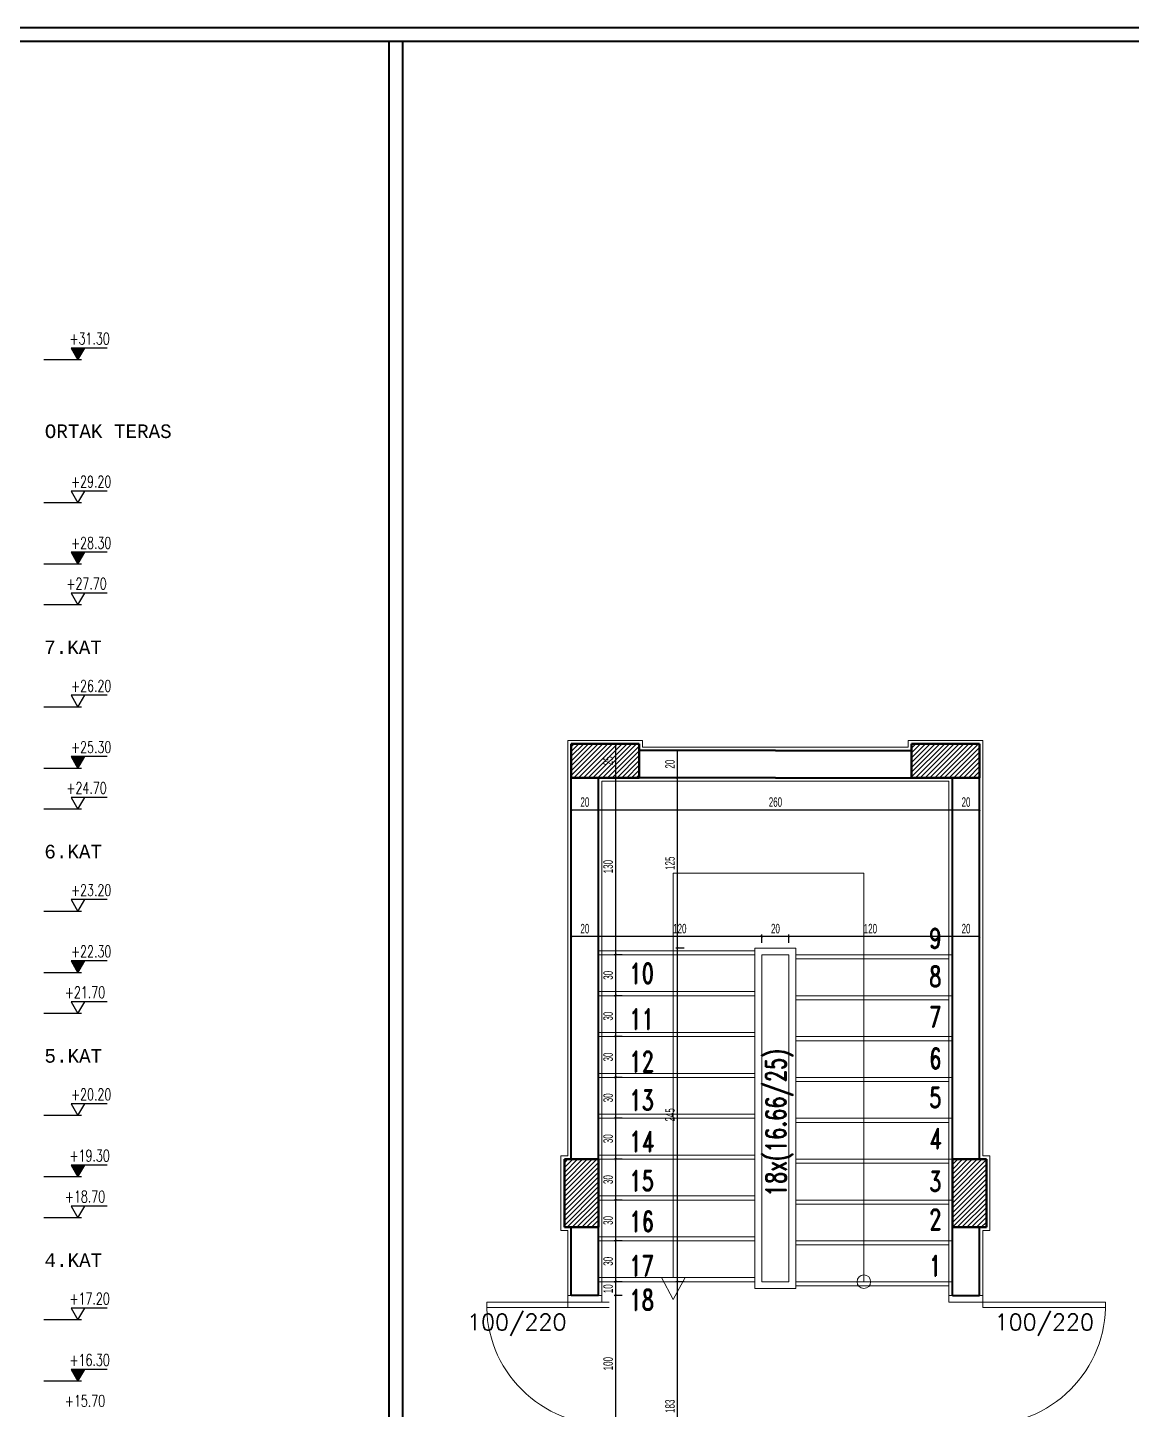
# Model space of a CAD drawing. Header units: inches. Extents: x -7543 to -822, y 102837 to 190349.
# Drawn here: x -823.405 to -823.0806, y 102837.0336 to 102837.4395 of the extents above; entities that cross this region are included whole.
import ezdxf
from ezdxf.enums import TextEntityAlignment as Align

# ---------------------------------------------------------------- set-up
doc = ezdxf.new("R2010")
doc.units = ezdxf.units.IN
doc.header["$MEASUREMENT"] = 0
doc.linetypes.add('ACAD_ISO07W100', pattern=[3, 0, -3])
for name, color, linetype, lineweight, true_color in [('DUVAR', 7, 'Continuous', 35, 0xfc4642), ('KAPI', 7, 'Continuous', 18, 0xffb360), ('MERDİVEN', 7, 'Continuous', 20, 0x16c244)]:
    doc.layers.add(name, color=color, linetype=linetype, lineweight=lineweight, true_color=true_color)
for name, color, linetype, lineweight in [('ICOL', 55, 'Continuous', 25), ('KOLON', 2, 'Continuous', 40), ('SIVA', 150, 'Continuous', 15), ('TARAMA', 8, 'Continuous', 25), ('YAZI', 7, 'Continuous', 25)]:
    doc.layers.add(name, color=color, linetype=linetype, lineweight=lineweight)
doc.styles.add('ISIM', font='monos.ttf', dxfattribs={"width": 1.1, "height": 200})
doc.styles.add('KAPı-PEN', font='simplex.shx', dxfattribs={"width": 0.7, "height": 10})
doc.styles.add('st1', font='romandtw.shx', dxfattribs={"width": 0.7, "height": 40})
doc.styles.add('TXTX', font='TXTX')
doc.styles.add('özgür', font='arial.ttf', dxfattribs={"width": 0.6})

# ---------------------------------------------------------------- blocks, each defined once
blk = doc.blocks.new('öz sol')
at = {"layer": 'ICOL'}
blk.add_line((0, -9.666845521113714), (0, 2.5), dxfattribs=at)
at = {"layer": 'ICOL', "linetype": 'ByBlock', "const_width": 0.4724999999999966}
blk.add_lwpolyline([(1.574999999999989, 1.574999999999988), (-1.574999999999989, -1.574999999999988)], dxfattribs=at)
blk = doc.blocks.new('öz1')
at = {"layer": 'ICOL'}
blk.add_blockref('öz sol', (0, 9.666845521113714), dxfattribs=at)

msp = doc.modelspace()

# ---------------------------------------------------------------- hatches: boundary and pattern name
at = {"layer": 'ICOL'}
for points in [[(-823.3921702077739, 102837.3453508459), (-823.3881702077739, 102837.3453508459), (-823.3901702077738, 102837.3418867443)], [(-823.3921702077739, 102837.285350846), (-823.3881702077739, 102837.285350846), (-823.3901702077738, 102837.2818867443)], [(-823.3921702077739, 102837.225350846), (-823.3881702077739, 102837.225350846), (-823.3901702077738, 102837.2218867443)], [(-823.3921702077739, 102837.165350846), (-823.3881702077739, 102837.165350846), (-823.3901702077738, 102837.1618867443)], [(-823.3921702077739, 102837.1053508459), (-823.3881702077739, 102837.1053508459), (-823.3901702077738, 102837.1018867443)], [(-823.3921702077739, 102837.0453508459), (-823.3881702077739, 102837.0453508459), (-823.3901702077738, 102837.0418867443)]]:
    msp.add_hatch(color=2, dxfattribs=at).paths.add_polyline_path(points)

# ---------------------------------------------------------------- linework, layer by layer
at = {"layer": 'DUVAR'}
for p, q in [((-837.605065430626, 102837.4394633096), (-821.9895550628707, 102837.4394633096)), ((-837.601065430626, 102837.4354633095), (-821.9935550628708, 102837.4354633095)), ((-823.2987403018993, 102836.6690845899), (-823.2987403018993, 102837.4354633095)), ((-823.2947403018993, 102836.6690845899), (-823.2947403018993, 102837.4354633095)), ((-823.1852460730585, 102837.2271107203), (-823.2252460730585, 102837.2271107203)), ((-823.1852460730585, 102837.2271107203), (-823.1452460730584, 102837.2271107203)), ((-823.1252460730584, 102837.1071107203), (-823.1252460730584, 102837.2231107203)), ((-823.2452460730585, 102837.1071107203), (-823.2452460730585, 102837.2191107203)), ((-823.1852460730585, 102837.2191107203), (-823.2372460730585, 102837.2191107203)), ((-823.2372460730585, 102837.0671107203), (-823.2372460730585, 102837.2191107203)), ((-823.1852460730585, 102837.2191107203), (-823.1332460730584, 102837.2191107203)), ((-823.1332460730584, 102837.0671107203), (-823.1332460730584, 102837.2191107203)), ((-823.2452460730585, 102837.0671107203), (-823.2452460730585, 102837.0871107203)), ((-823.1252460730584, 102837.0671107203), (-823.1252460730584, 102837.0871107203)), ((-823.2372460730585, 102837.0671107203), (-823.2452460730585, 102837.0671107203)), ((-823.1332460730584, 102837.0671107203), (-823.1252460730584, 102837.0671107203))]:
    msp.add_line(p, q, dxfattribs=at)
at = {"layer": 'ICOL', "color": 2}
for p, q in [((-823.3921702077739, 102837.3453508459), (-823.3901702077738, 102837.3418867443)), ((-823.3815565844268, 102837.3453508459), (-823.3921702077739, 102837.3453508459)), ((-823.3901702077738, 102837.3418867443), (-823.3881702077739, 102837.3453508459)), ((-823.3891702077739, 102837.3418867443), (-823.400170207774, 102837.3418867443)), ((-823.3921702077739, 102837.3033508459), (-823.3901702077738, 102837.2998867443)), ((-823.3815565844268, 102837.3033508459), (-823.3921702077739, 102837.3033508459)), ((-823.3901702077738, 102837.2998867443), (-823.3881702077739, 102837.3033508459)), ((-823.3891702077739, 102837.2998867443), (-823.400170207774, 102837.2998867443)), ((-823.3921702077739, 102837.285350846), (-823.3901702077738, 102837.2818867443)), ((-823.3815565844268, 102837.285350846), (-823.3921702077739, 102837.285350846)), ((-823.3901702077738, 102837.2818867443), (-823.3881702077739, 102837.285350846)), ((-823.3891702077739, 102837.2818867443), (-823.400170207774, 102837.2818867443)), ((-823.3815565844268, 102837.2733508459), (-823.3921702077739, 102837.2733508459)), ((-823.3921702077739, 102837.2733508459), (-823.3901702077738, 102837.2698867443)), ((-823.3901702077738, 102837.2698867443), (-823.3881702077739, 102837.2733508459)), ((-823.3891702077739, 102837.2698867443), (-823.400170207774, 102837.2698867443)), ((-823.3921702077739, 102837.243350846), (-823.3901702077738, 102837.2398867443)), ((-823.3815565844268, 102837.243350846), (-823.3921702077739, 102837.243350846)), ((-823.3901702077738, 102837.2398867443), (-823.3881702077739, 102837.243350846)), ((-823.3891702077739, 102837.2398867443), (-823.400170207774, 102837.2398867443)), ((-823.3891702077739, 102837.2218867443), (-823.400170207774, 102837.2218867443)), ((-823.3921702077739, 102837.225350846), (-823.3901702077738, 102837.2218867443)), ((-823.3815565844268, 102837.225350846), (-823.3921702077739, 102837.225350846)), ((-823.3901702077738, 102837.2218867443), (-823.3881702077739, 102837.225350846)), ((-823.3891702077739, 102837.2098867443), (-823.400170207774, 102837.2098867443)), ((-823.3815565844268, 102837.213350846), (-823.3921702077739, 102837.213350846)), ((-823.3921702077739, 102837.213350846), (-823.3901702077738, 102837.2098867443)), ((-823.3901702077738, 102837.2098867443), (-823.3881702077739, 102837.213350846)), ((-823.3921702077739, 102837.183350846), (-823.3901702077738, 102837.1798867443)), ((-823.3815565844268, 102837.183350846), (-823.3921702077739, 102837.183350846)), ((-823.3901702077738, 102837.1798867443), (-823.3881702077739, 102837.183350846)), ((-823.3891702077739, 102837.1798867443), (-823.400170207774, 102837.1798867443)), ((-823.3921702077739, 102837.165350846), (-823.3901702077738, 102837.1618867443)), ((-823.3815565844268, 102837.165350846), (-823.3921702077739, 102837.165350846)), ((-823.3901702077738, 102837.1618867443), (-823.3881702077739, 102837.165350846)), ((-823.3891702077739, 102837.1618867443), (-823.400170207774, 102837.1618867443)), ((-823.3815565844268, 102837.153350846), (-823.3921702077739, 102837.153350846)), ((-823.3921702077739, 102837.153350846), (-823.3901702077738, 102837.1498867443)), ((-823.3901702077738, 102837.1498867443), (-823.3881702077739, 102837.153350846)), ((-823.3891702077739, 102837.1498867443), (-823.400170207774, 102837.1498867443)), ((-823.3921702077739, 102837.123350846), (-823.3901702077738, 102837.1198867443)), ((-823.3815565844268, 102837.123350846), (-823.3921702077739, 102837.123350846)), ((-823.3901702077738, 102837.1198867443), (-823.3881702077739, 102837.123350846)), ((-823.3891702077739, 102837.1198867443), (-823.400170207774, 102837.1198867443)), ((-823.3921702077739, 102837.1053508459), (-823.3901702077738, 102837.1018867443)), ((-823.3815565844268, 102837.1053508459), (-823.3921702077739, 102837.1053508459)), ((-823.3901702077738, 102837.1018867443), (-823.3881702077739, 102837.1053508459)), ((-823.3891702077739, 102837.1018867443), (-823.400170207774, 102837.1018867443)), ((-823.3815565844268, 102837.0933508459), (-823.3921702077739, 102837.0933508459)), ((-823.3921702077739, 102837.0933508459), (-823.3901702077738, 102837.0898867443)), ((-823.3901702077738, 102837.0898867443), (-823.3881702077739, 102837.0933508459)), ((-823.3891702077739, 102837.0898867443), (-823.400170207774, 102837.0898867443)), ((-823.3921702077739, 102837.0633508459), (-823.3901702077738, 102837.0598867443)), ((-823.3815565844268, 102837.0633508459), (-823.3921702077739, 102837.0633508459)), ((-823.3901702077738, 102837.0598867443), (-823.3881702077739, 102837.0633508459)), ((-823.3891702077739, 102837.0598867443), (-823.400170207774, 102837.0598867443)), ((-823.3921702077739, 102837.0453508459), (-823.3901702077738, 102837.0418867443)), ((-823.3815565844268, 102837.0453508459), (-823.3921702077739, 102837.0453508459)), ((-823.3901702077738, 102837.0418867443), (-823.3881702077739, 102837.0453508459)), ((-823.3891702077739, 102837.0418867443), (-823.400170207774, 102837.0418867443))]:
    msp.add_line(p, q, dxfattribs=at)
at = {"layer": 'ICOL'}
for p, q in [((-823.2321502068239, 102837.2193107203), (-823.2321502068239, 102837.2289107203)), ((-823.21396589786, 102837.2193107203), (-823.21396589786, 102837.2269107203)), ((-823.2321502068239, 102837.1673107203), (-823.2321502068239, 102837.2189107203)), ((-823.21396589786, 102837.1693107203), (-823.21396589786, 102837.2189107203)), ((-823.2450460730585, 102837.2097432042), (-823.2374460730585, 102837.2097432042)), ((-823.2370460730585, 102837.2097432042), (-823.1334460730585, 102837.2097432042)), ((-823.1330460730585, 102837.2097432042), (-823.1254460730585, 102837.2097432042)), ((-823.2450460730585, 102837.1725661835), (-823.2374460730585, 102837.1725661835)), ((-823.2370460730585, 102837.1725661835), (-823.1894460730584, 102837.1725661835)), ((-823.21396589786, 102837.0713107203), (-823.21396589786, 102837.1689107203)), ((-823.1890460730585, 102837.1725661835), (-823.1814460730585, 102837.1725661835)), ((-823.1810460730585, 102837.1725661835), (-823.1334460730585, 102837.1725661835)), ((-823.1330460730585, 102837.1725661835), (-823.1254460730585, 102837.1725661835)), ((-823.2321502068239, 102837.1553107203), (-823.2321502068239, 102837.1669107203)), ((-823.2321502068239, 102837.1433107203), (-823.2321502068239, 102837.1549107203)), ((-823.2321502068239, 102837.1313107203), (-823.2321502068239, 102837.1429107203)), ((-823.2321502068239, 102837.1193107203), (-823.2321502068239, 102837.1309107203)), ((-823.2321502068239, 102837.1073107203), (-823.2321502068239, 102837.1189107203)), ((-823.2321502068239, 102837.0953107203), (-823.2321502068239, 102837.1069107203)), ((-823.2321502068239, 102837.0833107203), (-823.2321502068239, 102837.0949107203)), ((-823.2321502068239, 102837.0713107203), (-823.2321502068239, 102837.0829107203)), ((-823.2321502068239, 102837.0673107203), (-823.2321502068239, 102837.0709107203)), ((-823.21396589786, 102836.9983107203), (-823.21396589786, 102837.0709107203)), ((-823.2321502068239, 102837.0273107203), (-823.2321502068239, 102837.0669107203))]:
    msp.add_line(p, q, dxfattribs=at)
at = {"layer": 'KAPI'}
for p, q in [((-823.2700764210001, 102837.0635107203), (-823.2700764210001, 102837.0651107203)), ((-823.234076421, 102837.0651107203), (-823.2700764210001, 102837.0651107203)), ((-823.234076421, 102837.0635107203), (-823.2700764210001, 102837.0635107203)), ((-823.2462460730585, 102837.0671107203), (-823.2462460730585, 102837.0651107203)), ((-823.2462460730585, 102837.0671107203), (-823.2362460730585, 102837.0671107203)), ((-823.2462460730585, 102837.0651107203), (-823.2462460730585, 102837.0635107203)), ((-823.2362460730585, 102837.0651107203), (-823.2462460730585, 102837.0651107203)), ((-823.2362460730585, 102837.0651107203), (-823.2362460730585, 102837.0671107203)), ((-823.1342460730584, 102837.0651107203), (-823.1342460730584, 102837.0671107203)), ((-823.1242460730584, 102837.0671107203), (-823.1342460730584, 102837.0671107203)), ((-823.1342460730585, 102837.0651107203), (-823.1342460730585, 102837.0671107203)), ((-823.1242460730584, 102837.0671107203), (-823.1342460730585, 102837.0671107203)), ((-823.1342460730584, 102837.0651107203), (-823.1242460730584, 102837.0651107203)), ((-823.1342460730585, 102837.0651107203), (-823.1242460730584, 102837.0651107203)), ((-823.1242460730584, 102837.0671107203), (-823.1242460730584, 102837.0651107203)), ((-823.1242460730584, 102837.0671107203), (-823.1242460730584, 102837.0651107203)), ((-823.1242460730584, 102837.0651107203), (-823.1242460730584, 102837.0635107203)), ((-823.1242460730584, 102837.0651107203), (-823.0882460730585, 102837.0651107203)), ((-823.1242460730584, 102837.0651107203), (-823.1242460730584, 102837.0635107203)), ((-823.1242460730584, 102837.0651107203), (-823.0882460730585, 102837.0651107203)), ((-823.1242460730584, 102837.0635107203), (-823.0882460730585, 102837.0635107203)), ((-823.1242460730584, 102837.0635107203), (-823.0882460730585, 102837.0635107203)), ((-823.0882460730585, 102837.0635107203), (-823.0882460730585, 102837.0651107203)), ((-823.0882460730585, 102837.0635107203), (-823.0882460730585, 102837.0651107203))]:
    msp.add_line(p, q, dxfattribs=at)
for centre, start, end in [((-823.2348764210001, 102837.0643107203), 178.6980473996314, 271.3019526717086), ((-823.1234460730584, 102837.0643107203), 268.6980473282914, 1.301952600368629), ((-823.1234460730585, 102837.0643107203), 268.6980473282914, 1.301952600368629)]:
    msp.add_arc(centre, 0.03520908973546463, start, end, dxfattribs=at)
at = {"layer": 'KOLON'}
for p, q in [((-823.2252460730585, 102837.2291107203), (-823.2452460730585, 102837.2291107203)), ((-823.2452460730585, 102837.2291107203), (-823.2452460730585, 102837.2191107203)), ((-823.2252460730585, 102837.2191107203), (-823.2252460730585, 102837.2291107203)), ((-823.1452460730584, 102837.2291107203), (-823.1252460730584, 102837.2291107203)), ((-823.1452460730584, 102837.2191107203), (-823.1452460730584, 102837.2291107203)), ((-823.1252460730584, 102837.2291107203), (-823.1252460730584, 102837.2191107203)), ((-823.2452460730585, 102837.2191107203), (-823.2252460730585, 102837.2191107203)), ((-823.1252460730584, 102837.2191107203), (-823.1452460730584, 102837.2191107203)), ((-823.2472460730585, 102837.1071107203), (-823.2472460730585, 102837.0871107203)), ((-823.2372460730585, 102837.1071107203), (-823.2472460730585, 102837.1071107203)), ((-823.2372460730585, 102837.0871107203), (-823.2372460730585, 102837.1071107203)), ((-823.1332460730584, 102837.1071107203), (-823.1232460730585, 102837.1071107203)), ((-823.1332460730584, 102837.0871107203), (-823.1332460730584, 102837.1071107203)), ((-823.1232460730585, 102837.1071107203), (-823.1232460730585, 102837.0871107203)), ((-823.2472460730585, 102837.0871107203), (-823.2372460730585, 102837.0871107203)), ((-823.1232460730585, 102837.0871107203), (-823.1332460730584, 102837.0871107203))]:
    msp.add_line(p, q, dxfattribs=at)
at = {"layer": 'MERDİVEN'}
for p, q in [((-823.2152460730587, 102837.1911107203), (-823.2152460730584, 102837.0723107203)), ((-823.2152460730587, 102837.1911107203), (-823.1592460730583, 102837.1911107203)), ((-823.1592460730583, 102837.1911107203), (-823.1592460730585, 102837.0711107203)), ((-823.1912460730584, 102837.1691107203), (-823.1792460730585, 102837.1691107203)), ((-823.1912460730584, 102837.1691107203), (-823.1912460730586, 102837.0691107203)), ((-823.1792460730585, 102837.1691107203), (-823.1912460730584, 102837.1691107203)), ((-823.1792460730585, 102837.1691107203), (-823.1912460730584, 102837.1691107203)), ((-823.1912460730584, 102837.1691107203), (-823.1792460730585, 102837.1691107203)), ((-823.1792460730585, 102837.1691107203), (-823.1792460730585, 102837.0691107203)), ((-823.1912460730586, 102837.1683107203), (-823.2372460730585, 102837.1683107203)), ((-823.1912460730584, 102837.1671107203), (-823.1912460730586, 102837.0711107203)), ((-823.1912460730584, 102837.1671107203), (-823.1912460730586, 102837.0711107203)), ((-823.1912460730584, 102837.1671107203), (-823.1912460730586, 102837.0711107203)), ((-823.1892460730585, 102837.1671107203), (-823.1812460730584, 102837.1671107203)), ((-823.1892460730585, 102837.1671107203), (-823.1892460730585, 102837.0711107203)), ((-823.1812460730584, 102837.1671107203), (-823.1892460730585, 102837.1671107203)), ((-823.1812460730584, 102837.1671107203), (-823.1892460730585, 102837.1671107203)), ((-823.1892460730585, 102837.1671107203), (-823.1812460730584, 102837.1671107203)), ((-823.1892460730585, 102837.1651107203), (-823.1892460730585, 102837.0731107203)), ((-823.1892460730585, 102837.1651107203), (-823.1892460730585, 102837.0731107203)), ((-823.1892460730585, 102837.1651107203), (-823.1892460730585, 102837.0731107203)), ((-823.1812460730584, 102837.1671107203), (-823.1812460730584, 102837.0711107203)), ((-823.1812460730584, 102837.1651107203), (-823.1812460730584, 102837.0731107203)), ((-823.1812460730584, 102837.1651107203), (-823.1812460730584, 102837.0731107203)), ((-823.1812460730584, 102837.1651107203), (-823.1812460730584, 102837.0731107203)), ((-823.1792460730585, 102837.1671107203), (-823.1792460730585, 102837.0711107203)), ((-823.1792460730585, 102837.1671107203), (-823.1792460730585, 102837.0711107203)), ((-823.1792460730585, 102837.1671107203), (-823.1792460730585, 102837.0711107203)), ((-823.1792460730585, 102837.1659107203), (-823.1342460730584, 102837.1659107203)), ((-823.1912460730586, 102837.1563107203), (-823.2372460730585, 102837.1563107203)), ((-823.1792460730585, 102837.1539107203), (-823.1342460730584, 102837.1539107203)), ((-823.1912460730586, 102837.1443107203), (-823.2372460730585, 102837.1443107203)), ((-823.1792460730585, 102837.1419107203), (-823.1332460730584, 102837.1419107203)), ((-823.1912460730586, 102837.1323107203), (-823.2372460730585, 102837.1323107203)), ((-823.1792460730585, 102837.1299107203), (-823.1342460730584, 102837.1299107203)), ((-823.1912460730586, 102837.1203107203), (-823.2372460730585, 102837.1203107203)), ((-823.1792460730585, 102837.1179107203), (-823.1342460730584, 102837.1179107203)), ((-823.1912460730586, 102837.1083107203), (-823.2372460730585, 102837.1083107203)), ((-823.1792460730585, 102837.1059107203), (-823.1342460730584, 102837.1059107203)), ((-823.1912460730586, 102837.0963107203), (-823.2372460730585, 102837.0963107203)), ((-823.1792460730585, 102837.0939107203), (-823.1342460730584, 102837.0939107203)), ((-823.1912460730586, 102837.0843107203), (-823.2372460730585, 102837.0843107203)), ((-823.1792460730585, 102837.0819107203), (-823.1342460730584, 102837.0819107203)), ((-823.1912460730586, 102837.0723107203), (-823.2372460730585, 102837.0723107203)), ((-823.2187391835349, 102837.0723107203), (-823.2071957689992, 102837.0723107203)), ((-823.2152460730584, 102837.0659164836), (-823.2187391835349, 102837.0723107203)), ((-823.2152460730584, 102837.0659164836), (-823.2187391835349, 102837.0723107203)), ((-823.2152460730584, 102837.0659164836), (-823.2117529625821, 102837.0723107203)), ((-823.1792460730585, 102837.0691107203), (-823.1912460730586, 102837.0691107203)), ((-823.1912460730586, 102837.0691107203), (-823.1792460730585, 102837.0691107203)), ((-823.1912460730586, 102837.0691107203), (-823.1792460730585, 102837.0691107203)), ((-823.1792460730585, 102837.0691107203), (-823.1912460730586, 102837.0691107203)), ((-823.1812460730584, 102837.0711107203), (-823.1892460730585, 102837.0711107203)), ((-823.1892460730585, 102837.0711107203), (-823.1812460730584, 102837.0711107203)), ((-823.1892460730585, 102837.0711107203), (-823.1812460730584, 102837.0711107203)), ((-823.1812460730584, 102837.0711107203), (-823.1892460730585, 102837.0711107203)), ((-823.1792460730585, 102837.0699107203), (-823.1342460730584, 102837.0699107203))]:
    msp.add_line(p, q, dxfattribs=at)
at = {"layer": 'MERDİVEN', "linetype": 'ACAD_ISO07W100'}
for p, q in [((-823.1912460730586, 102837.1671107203), (-823.2372460730585, 102837.1671107203)), ((-823.1792460730585, 102837.1671107203), (-823.1332460730584, 102837.1671107203)), ((-823.1912460730586, 102837.1551107203), (-823.2372460730585, 102837.1551107203)), ((-823.1792460730585, 102837.1551107203), (-823.1332460730584, 102837.1551107203)), ((-823.1912460730586, 102837.1431107203), (-823.2372460730585, 102837.1431107203)), ((-823.1792460730585, 102837.1431107203), (-823.1332460730584, 102837.1431107203)), ((-823.1912460730586, 102837.1311107203), (-823.2372460730585, 102837.1311107203)), ((-823.1792460730585, 102837.1311107203), (-823.1332460730584, 102837.1311107203)), ((-823.1912460730586, 102837.1191107203), (-823.2372460730585, 102837.1191107203)), ((-823.1792460730585, 102837.1191107203), (-823.1332460730584, 102837.1191107203)), ((-823.1912460730586, 102837.1071107203), (-823.2372460730585, 102837.1071107203)), ((-823.1792460730585, 102837.1071107203), (-823.1332460730584, 102837.1071107203)), ((-823.1912460730586, 102837.0951107203), (-823.2372460730585, 102837.0951107203)), ((-823.1792460730585, 102837.0951107203), (-823.1332460730584, 102837.0951107203)), ((-823.1912460730586, 102837.0831107203), (-823.2372460730585, 102837.0831107203)), ((-823.1792460730585, 102837.0831107203), (-823.1332460730584, 102837.0831107203)), ((-823.1912460730586, 102837.0711107203), (-823.2372460730585, 102837.0711107203)), ((-823.1792460730585, 102837.0711107203), (-823.1332460730584, 102837.0711107203))]:
    msp.add_line(p, q, dxfattribs=at)
at = {"layer": 'MERDİVEN'}
msp.add_circle((-823.1592460730585, 102837.0711107203), 0.002, dxfattribs=at)
at = {"layer": 'SIVA'}
for p, q in [((-823.2462460730585, 102837.2301107203), (-823.2462460730585, 102837.2181107203)), ((-823.2242460730586, 102837.2301107203), (-823.2462460730585, 102837.2301107203)), ((-823.2242460730586, 102837.2281107203), (-823.2242460730586, 102837.2301107203)), ((-823.1462460730585, 102837.2301107203), (-823.1242460730584, 102837.2301107203)), ((-823.1462460730585, 102837.2281107203), (-823.1462460730585, 102837.2301107203)), ((-823.1242460730584, 102837.2301107203), (-823.1242460730584, 102837.2181107203)), ((-823.1842460730585, 102837.2281107203), (-823.2242460730586, 102837.2281107203)), ((-823.1862460730584, 102837.2281107203), (-823.1462460730585, 102837.2281107203)), ((-823.2462460730585, 102837.2201107203), (-823.2462460730585, 102837.1081107203)), ((-823.2362460730585, 102837.2181107203), (-823.2242460730586, 102837.2181107203)), ((-823.2362460730585, 102837.1061107203), (-823.2362460730585, 102837.2181107203)), ((-823.2262460730585, 102837.2181107203), (-823.1842460730585, 102837.2181107203)), ((-823.1442460730584, 102837.2181107203), (-823.1862460730584, 102837.2181107203)), ((-823.1342460730584, 102837.2181107203), (-823.1462460730585, 102837.2181107203)), ((-823.1342460730584, 102837.1061107203), (-823.1342460730584, 102837.2181107203)), ((-823.1242460730584, 102837.2201107203), (-823.1242460730584, 102837.1081107203)), ((-823.2482460730585, 102837.1081107203), (-823.2482460730585, 102837.0861107203)), ((-823.2462460730585, 102837.1081107203), (-823.2482460730585, 102837.1081107203)), ((-823.2362460730585, 102837.0861107203), (-823.2362460730585, 102837.1081107203)), ((-823.1342460730584, 102837.0861107203), (-823.1342460730584, 102837.1081107203)), ((-823.1242460730584, 102837.1081107203), (-823.1222460730585, 102837.1081107203)), ((-823.1222460730585, 102837.1081107203), (-823.1222460730585, 102837.0861107203)), ((-823.2362460730585, 102837.0671107203), (-823.2362460730585, 102837.0881107203)), ((-823.1342460730584, 102837.0671107203), (-823.1342460730584, 102837.0881107203)), ((-823.2482460730585, 102837.0861107203), (-823.2462460730585, 102837.0861107203)), ((-823.2482460730585, 102837.0861107203), (-823.2462460730585, 102837.0861107203)), ((-823.2462460730585, 102837.0861107203), (-823.2462460730585, 102837.0671107203)), ((-823.1222460730585, 102837.0861107203), (-823.1242460730584, 102837.0861107203)), ((-823.1242460730584, 102837.0861107203), (-823.1242460730584, 102837.0671107203))]:
    msp.add_line(p, q, dxfattribs=at)
at = {"layer": 'TARAMA', "linetype": 'Continuous'}
for p, q in [((-823.2452460730585, 102837.2197743054), (-823.2359096581779, 102837.2291107203)), ((-823.2452460730585, 102837.221188519), (-823.2373238717403, 102837.2291107203)), ((-823.2452460730585, 102837.2226027325), (-823.2387380853027, 102837.2291107203)), ((-823.2452460730585, 102837.2240169461), (-823.240152298865, 102837.2291107203)), ((-823.2452460730585, 102837.2254311597), (-823.2415665124274, 102837.2291107203)), ((-823.2452460730585, 102837.2268453732), (-823.2429807259898, 102837.2291107203)), ((-823.2452460730585, 102837.2282595868), (-823.2443949395521, 102837.2291107203)), ((-823.2444954446155, 102837.2191107203), (-823.2344954446155, 102837.2291107203)), ((-823.2430812310531, 102837.2191107203), (-823.2330812310531, 102837.2291107203)), ((-823.2416670174907, 102837.2191107203), (-823.2316670174907, 102837.2291107203)), ((-823.2402528039283, 102837.2191107203), (-823.2302528039284, 102837.2291107203)), ((-823.238838590366, 102837.2191107203), (-823.228838590366, 102837.2291107203)), ((-823.2374243768036, 102837.2191107203), (-823.2274243768036, 102837.2291107203)), ((-823.2360101632413, 102837.2191107203), (-823.2260101632413, 102837.2291107203)), ((-823.2345959496789, 102837.2191107203), (-823.2252460730585, 102837.2284605969)), ((-823.2331817361165, 102837.2191107203), (-823.2252460730585, 102837.2270463834)), ((-823.2317675225542, 102837.2191107203), (-823.2252460730585, 102837.2256321698)), ((-823.1452460730584, 102837.2193651425), (-823.1355004952494, 102837.2291107203)), ((-823.1452460730584, 102837.2207793561), (-823.1369147088118, 102837.2291107203)), ((-823.1452460730584, 102837.2221935696), (-823.1383289223742, 102837.2291107203)), ((-823.1452460730584, 102837.2236077832), (-823.1397431359366, 102837.2291107203)), ((-823.1452460730584, 102837.2250219967), (-823.1411573494988, 102837.2291107203)), ((-823.1452460730584, 102837.2264362103), (-823.1425715630612, 102837.2291107203)), ((-823.1452460730584, 102837.2278504239), (-823.1439857766236, 102837.2291107203)), ((-823.144086281687, 102837.2191107203), (-823.134086281687, 102837.2291107203)), ((-823.1426720681246, 102837.2191107203), (-823.1326720681246, 102837.2291107203)), ((-823.1412578545622, 102837.2191107203), (-823.1312578545623, 102837.2291107203)), ((-823.1398436409999, 102837.2191107203), (-823.1298436409999, 102837.2291107203)), ((-823.1384294274375, 102837.2191107203), (-823.1284294274376, 102837.2291107203)), ((-823.1370152138751, 102837.2191107203), (-823.1270152138752, 102837.2291107203)), ((-823.1356010003128, 102837.2191107203), (-823.1256010003128, 102837.2291107203)), ((-823.1341867867504, 102837.2191107203), (-823.1252460730584, 102837.228051434)), ((-823.132772573188, 102837.2191107203), (-823.1252460730584, 102837.2266372204)), ((-823.2303533089918, 102837.2191107203), (-823.2252460730585, 102837.2242179562)), ((-823.2289390954294, 102837.2191107203), (-823.2252460730585, 102837.2228037427)), ((-823.1313583596257, 102837.2191107203), (-823.1252460730584, 102837.2252230069)), ((-823.1299441460633, 102837.2191107203), (-823.1252460730584, 102837.2238087933)), ((-823.1285299325009, 102837.2191107203), (-823.1252460730584, 102837.2223945797)), ((-823.227524881867, 102837.2191107203), (-823.2252460730585, 102837.2213895291)), ((-823.2261106683046, 102837.2191107203), (-823.2252460730585, 102837.2199753155)), ((-823.1271157189385, 102837.2191107203), (-823.1252460730584, 102837.2209803662)), ((-823.1257015053761, 102837.2191107203), (-823.1252460730584, 102837.2195661526)), ((-823.2472460730585, 102837.0975661526), (-823.2377015053762, 102837.1071107203)), ((-823.2472460730585, 102837.0989803662), (-823.2391157189386, 102837.1071107203)), ((-823.2472460730585, 102837.1003945797), (-823.2405299325009, 102837.1071107203)), ((-823.2472460730585, 102837.1018087933), (-823.2419441460632, 102837.1071107203)), ((-823.2472460730585, 102837.1032230069), (-823.2433583596256, 102837.1071107203)), ((-823.2472460730585, 102837.1046372204), (-823.244772573188, 102837.1071107203)), ((-823.2472460730585, 102837.106051434), (-823.2461867867504, 102837.1071107203)), ((-823.2472460730585, 102837.0961519391), (-823.2372460730585, 102837.106151939)), ((-823.2472460730585, 102837.0947377255), (-823.2372460730585, 102837.1047377255)), ((-823.1332460730584, 102837.0984290676), (-823.1245644203864, 102837.1071107203)), ((-823.1332460730584, 102837.0998432812), (-823.1259786339486, 102837.1071107203)), ((-823.1332460730584, 102837.1012574948), (-823.127392847511, 102837.1071107203)), ((-823.1332460730584, 102837.1026717083), (-823.1288070610734, 102837.1071107203)), ((-823.1332460730584, 102837.1040859219), (-823.1302212746358, 102837.1071107203)), ((-823.1332460730584, 102837.1055001354), (-823.1316354881982, 102837.1071107203)), ((-823.1332460730584, 102837.106914349), (-823.1330497017606, 102837.1071107203)), ((-823.1332460730584, 102837.0970148541), (-823.1232460730585, 102837.1070148541)), ((-823.1332460730584, 102837.0956006405), (-823.1232460730585, 102837.1056006405)), ((-823.1332460730584, 102837.0941864269), (-823.1232460730585, 102837.1041864269)), ((-823.2472460730585, 102837.0933235119), (-823.2372460730585, 102837.1033235119)), ((-823.2472460730585, 102837.0919092984), (-823.2372460730585, 102837.1019092984)), ((-823.2472460730585, 102837.0904950848), (-823.2372460730585, 102837.1004950848)), ((-823.1332460730584, 102837.0927722134), (-823.1232460730585, 102837.1027722134)), ((-823.1332460730584, 102837.0913579998), (-823.1232460730585, 102837.1013579998)), ((-823.1332460730584, 102837.0899437863), (-823.1232460730585, 102837.0999437862)), ((-823.2472460730585, 102837.0890808712), (-823.2372460730585, 102837.0990808712)), ((-823.2472460730585, 102837.0876666577), (-823.2372460730585, 102837.0976666577)), ((-823.2463877968772, 102837.0871107203), (-823.2372460730585, 102837.0962524441)), ((-823.1332460730584, 102837.0885295727), (-823.1232460730585, 102837.0985295727)), ((-823.1332460730584, 102837.0871153591), (-823.1232460730585, 102837.0971153591)), ((-823.2449735833148, 102837.0871107203), (-823.2372460730585, 102837.0948382306)), ((-823.2435593697525, 102837.0871107203), (-823.2372460730585, 102837.093424017)), ((-823.2421451561901, 102837.0871107203), (-823.2372460730585, 102837.0920098034)), ((-823.1318364983249, 102837.0871107203), (-823.1232460730585, 102837.0957011456)), ((-823.1304222847625, 102837.0871107203), (-823.1232460730585, 102837.094286932)), ((-823.1290080712002, 102837.0871107203), (-823.1232460730585, 102837.0928727184)), ((-823.2407309426277, 102837.0871107203), (-823.2372460730585, 102837.0905955899)), ((-823.2393167290653, 102837.0871107203), (-823.2372460730585, 102837.0891813763)), ((-823.2379025155029, 102837.0871107203), (-823.2372460730585, 102837.0877671627)), ((-823.1275938576379, 102837.0871107203), (-823.1232460730585, 102837.0914585049)), ((-823.1261796440755, 102837.0871107203), (-823.1232460730585, 102837.0900442913)), ((-823.1247654305131, 102837.0871107203), (-823.1232460730585, 102837.0886300777)), ((-823.1233512169507, 102837.0871107203), (-823.1232460730585, 102837.0872158642))]:
    msp.add_line(p, q, dxfattribs=at)

# ---------------------------------------------------------------- block references
at = {"layer": 'ICOL', "extrusion": (0, 0, -1), "xscale": 0.000199999994947575, "yscale": 0.000199999994947575, "zscale": -0.0002, "rotation": 270}
for p in [(823.2302168377197, 102837.2291107203), (823.2120325287558, 102837.2271107203), (823.2302168377197, 102837.2191107203), (823.2302168377197, 102837.2191107203), (823.2120325287558, 102837.2191107203), (823.2120325287558, 102837.2191107203), (823.2120325287558, 102837.1691107203), (823.2120325287558, 102837.1691107203), (823.2302168377197, 102837.1671107203), (823.2302168377197, 102837.1671107203), (823.2302168377197, 102837.1551107203), (823.2302168377197, 102837.1551107203), (823.2302168377197, 102837.1431107203), (823.2302168377197, 102837.1431107203), (823.2302168377197, 102837.1311107203), (823.2302168377197, 102837.1311107203), (823.2302168377197, 102837.1191107203), (823.2302168377197, 102837.1191107203), (823.2302168377197, 102837.1071107203), (823.2302168377197, 102837.1071107203), (823.2302168377197, 102837.0951107203), (823.2302168377197, 102837.0951107203), (823.2302168377197, 102837.0831107203), (823.2302168377197, 102837.0831107203), (823.2302168377197, 102837.0711107203), (823.2302168377197, 102837.0711107203), (823.2120325287558, 102837.0711107203), (823.2120325287558, 102837.0711107203), (823.2302168377197, 102837.0671107203), (823.2302168377197, 102837.0671107203)]:
    msp.add_blockref('öz1', p, dxfattribs=at)
at = {"layer": 'ICOL', "extrusion": (0, 0, -1), "xscale": 0.0001999999999497959, "yscale": 0.0001999999999497959, "zscale": -0.0002}
for p in [(823.2452460730585, 102837.2078098351), (823.2372460730585, 102837.2078098351), (823.2372460730585, 102837.2078098351), (823.1332460730584, 102837.2078098351), (823.1332460730584, 102837.2078098351), (823.1252460730584, 102837.2078098351), (823.2452460730585, 102837.1706328144), (823.2372460730585, 102837.1706328144), (823.2372460730585, 102837.1706328144), (823.1892460730585, 102837.1706328144), (823.1892460730585, 102837.1706328144), (823.1812460730584, 102837.1706328144), (823.1812460730584, 102837.1706328144), (823.1332460730584, 102837.1706328144), (823.1332460730584, 102837.1706328144), (823.1252460730584, 102837.1706328144)]:
    msp.add_blockref('öz1', p, dxfattribs=at)

# ---------------------------------------------------------------- texts
at = {"layer": 'ICOL', "style": 'özgür', "width": 0.6}
for s, p in [('25', (-823.233003685678, 102837.22281806)), ('20', (-823.2148193767141, 102837.2218272278)), ('130', (-823.233005595637, 102837.1910811978)), ('125', (-823.2148193767141, 102837.19207203)), ('30', (-823.233005595637, 102837.1598123301)), ('30', (-823.233005595637, 102837.1478123301)), ('30', (-823.233005595637, 102837.1358123301)), ('30', (-823.233005595637, 102837.1238123301)), ('245', (-823.2148193767141, 102837.118165427)), ('30', (-823.233005595637, 102837.1118123301)), ('30', (-823.233005595637, 102837.0998123301)), ('30', (-823.233005595637, 102837.0878123301)), ('30', (-823.233005595637, 102837.0758123301)), ('10', (-823.233003685678, 102837.0677338308)), ('100', (-823.233003685678, 102837.0450811978)), ('183', (-823.2148212866731, 102837.0325783328))]:
    msp.add_text(s, height=0.0028, rotation=90, dxfattribs=at).set_placement(p)
for s, p in [('20', (-823.2425295655551, 102837.210596683)), ('260', (-823.1871821985701, 102837.210596683)), ('20', (-823.1305295655551, 102837.210596683)), ('20', (-823.2425295655551, 102837.1734196624)), ('120', (-823.2152755955688, 102837.1734196624)), ('20', (-823.186529565555, 102837.1734196624)), ('120', (-823.1592755955687, 102837.1734196624)), ('20', (-823.1305295655551, 102837.1734196624))]:
    msp.add_text(s, height=0.0028, dxfattribs=at).set_placement(p)
at = {"layer": 'ICOL', "color": 2, "style": 'KAPı-PEN', "width": 0.7}
for tag, p in [('+31.30', (-823.386734204734, 102837.3464200995)), ('+29.20', (-823.3862808714007, 102837.3044200995)), ('+28.30', (-823.3862808714007, 102837.2864200995)), ('+27.70', (-823.3876408714008, 102837.2744200995)), ('+26.20', (-823.3862808714007, 102837.2444200995)), ('+25.30', (-823.3862808714007, 102837.2264200995)), ('+24.70', (-823.3876408714008, 102837.2144200995)), ('+23.20', (-823.3862808714007, 102837.1844200995)), ('+22.30', (-823.3862808714007, 102837.1664200995)), ('+21.70', (-823.3880942047341, 102837.1544200995)), ('+20.20', (-823.3862808714007, 102837.1244200995)), ('+19.30', (-823.386734204734, 102837.1064200995)), ('+18.70', (-823.3880942047341, 102837.0944200995)), ('+17.20', (-823.386734204734, 102837.0644200995)), ('+16.30', (-823.386734204734, 102837.0464200995)), ('+15.70', (-823.3880942047341, 102837.0344200995))]:
    msp.add_attdef(tag, text='+17.50', height=0.0034, dxfattribs=at).set_placement(p, align=Align.CENTER)
at = {"layer": 'KAPI', "style": 'TXTX'}
for p in [(-823.2758395523134, 102837.0568401712), (-823.120824022375, 102837.0568401712)]:
    msp.add_text('100/220', height=0.0048, dxfattribs=at).set_placement(p)
at = {"layer": 'YAZI', "style": 'ISIM'}
for s, p in [('ORTAK TERAS', (-823.3999223262452, 102837.3189129879)), ('7.KAT', (-823.400096605936, 102837.2554386588)), ('6.KAT', (-823.400051630532, 102837.1954386588)), ('5.KAT', (-823.4000178989788, 102837.1354386588)), ('4.KAT', (-823.4000038441651, 102837.0754386588))]:
    msp.add_text(s, height=0.004, dxfattribs=at).set_placement(p)
at = {"layer": 'YAZI', "style": 'st1', "width": 0.7}
for s, p in [('9', (-823.1400457924893, 102837.1689718764)), ('10', (-823.2281320767299, 102837.1586795058)), ('8', (-823.1400457924893, 102837.1577703835)), ('11', (-823.2281320767299, 102837.1452834615)), ('7', (-823.1400457924893, 102837.1459707644)), ('12', (-823.2281320767299, 102837.1327951694)), ('6', (-823.1400457924893, 102837.133674852)), ('5', (-823.1400457924893, 102837.1222171478)), ('13', (-823.2281320767299, 102837.1214577609)), ('4', (-823.1400457924893, 102837.110221249)), ('14', (-823.2281320767299, 102837.1093753667)), ('15', (-823.2281320767299, 102837.0977828406)), ('3', (-823.1400457924893, 102837.0975830794)), ('16', (-823.2281320767299, 102837.0858288894)), ('2', (-823.1400457924893, 102837.0863887961)), ('17', (-823.2281320767299, 102837.0727994002)), ('1', (-823.1400457924893, 102837.0728279251)), ('18', (-823.2281320767299, 102837.0627923284))]:
    msp.add_text(s, height=0.005999999999999998, dxfattribs=at).set_placement(p)
msp.add_text('18x(16.66/25)', height=0.005999999999999998, rotation=90, dxfattribs=at).set_placement((-823.1820950452347, 102837.0962211036))

doc.saveas('drawing.dxf')
